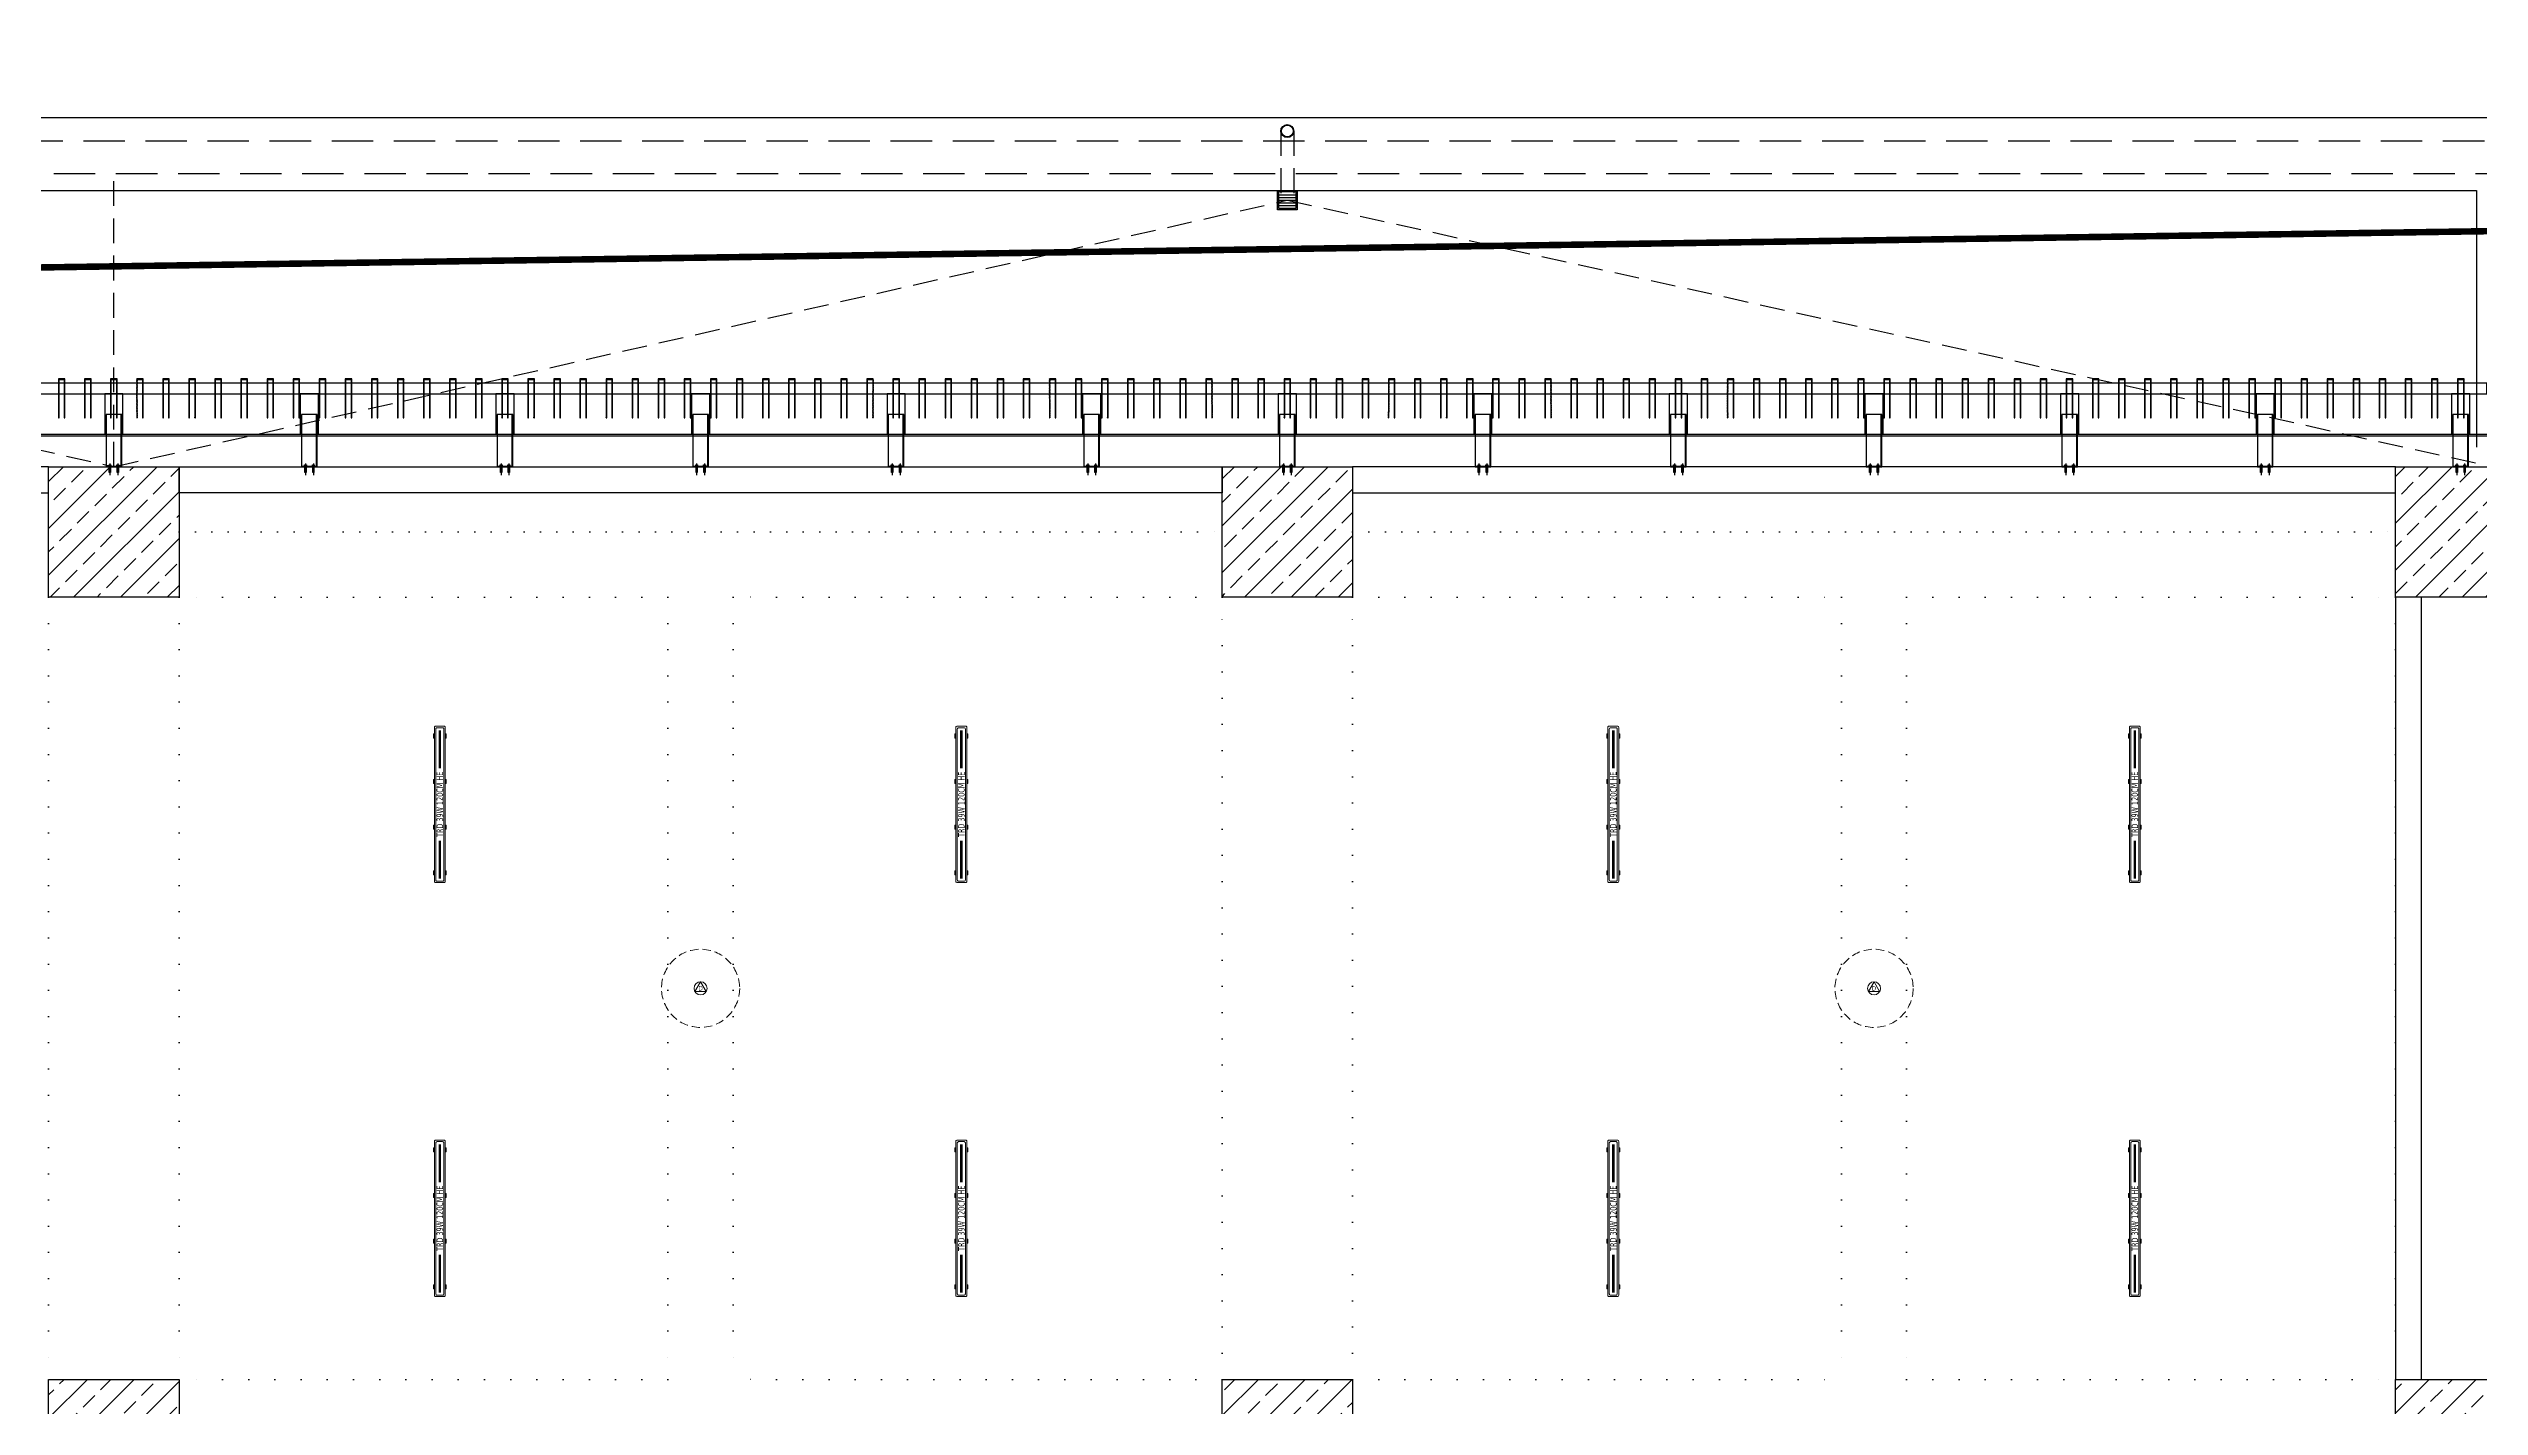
# Model space of a CAD drawing. Header units: centimetres. Extents: x 405564 to 502064, y 46284 to 60634.
# Drawn here: x 453050 to 454914, y 56112 to 57153 of the extents above; entities that cross this region are included whole.
import ezdxf
from ezdxf import colors
from ezdxf.entities.mleader import LeaderData, LeaderLine
from ezdxf.enums import TextEntityAlignment as Align
from ezdxf.math import Vec2, Vec3
from ezdxf.xclip import XClip

# ---------------------------------------------------------------- set-up
doc = ezdxf.new("R2010")
doc.units = ezdxf.units.CM
doc.header["$XCLIPFRAME"] = 0
for name, pattern in [('( Hidden )', [0.375, 0.25, -0.125]), ('ACAD_ISO07W100', [3, 0, -3]), ('BORDER', [1.75, 0.5, -0.25, 0.5, -0.25, 0, -0.25]), ('DASHDOT', [25.4, 12.7, -6.35, 0, -6.35]), ('DOT', [0.25, 0, -0.25]), ('HIDDEN', [9.525, 6.35, -3.175])]:
    doc.linetypes.add(name, pattern=pattern)
doc.layers.get('0').update_dxf_attribs({"color": 8, "lineweight": 9})
for name, color, linetype, lineweight in [('---___EB_draft00_parselsiniri', 8, 'BORDER', 9), ('0-KRCN-AYDINLATMA-130426', 8, 'Continuous', 9), ('0-KRCN-MİMARİ-220526', 8, 'Continuous', 9), ('OL_Ic', 8, 'Continuous', 9)]:
    doc.layers.add(name, color=color, linetype=linetype, lineweight=lineweight)
for name, color, linetype in [('AS_DOS_TERAS_UST', 8, 'ACAD_ISO07W100'), ('AS_DUV', 8, 'Continuous'), ('AS_DUV_CIMENTO ESASLI PANEL CEPHE KAPLAMASI', 8, 'Continuous'), ('AS_DUV_GAZBETON', 8, 'Continuous'), ('AS_GOR', 8, 'Continuous'), ('AS_PRFL_CELIK', 8, 'Continuous'), ('AS_PYZ_BINA', 8, 'Continuous'), ('AS_TA_BETONARME', 5, 'Continuous'), ('AS_TA_HIDDEN', 8, 'HIDDEN'), ('AS_TA_TARAMA', 8, 'Continuous'), ('AS_TES_SUZGEC', 171, 'Continuous')]:
    doc.layers.add(name, color=color, linetype=linetype)
doc.styles.add('2', font='arial.ttf', dxfattribs={"width": 0.9, "height": 200})
doc.styles.add('Normal_ITL', font='swissi.ttf')
doc.styles.add('TAHOMA', font='tahoma.ttf')
pattern_1 = [(225, (17560.68, -7819.299), (17.96051, -17.96051), []), (225, (17542.72, -7819.299), (17.96051, -17.96051), [12.7, -6.35])]

# ---------------------------------------------------------------- blocks, each defined once
blk = doc.blocks.new('KD')
at = {"layer": '0-KRCN-AYDINLATMA-130426'}
for p, q in [((0, 5), (-4.3, -2.5)), ((4.3, -2.5), (0, 5)), ((4.3, -2.5), (-4.3, -2.5))]:
    blk.add_line(p, q, dxfattribs=at)
at = {"layer": '0-KRCN-AYDINLATMA-130426', "linetype": 'HIDDEN'}
blk.add_circle((0, 0), 30, dxfattribs=at)
at = {"layer": '0-KRCN-AYDINLATMA-130426'}
blk.add_circle((0, 0), 5, dxfattribs=at)
at = {"layer": '0-KRCN-AYDINLATMA-130426', "style": '2'}
blk.add_text('D', height=3.36, dxfattribs=at).set_placement((0, 0), align=Align.MIDDLE_CENTER)
blk = doc.blocks.new('TRD 39W 120CM ELP')
at = {"layer": '0-KRCN-AYDINLATMA-130426'}
h = blk.add_hatch(color=256, dxfattribs=at)
h.dxf.hatch_style = 1
h.paths.add_polyline_path([(-54.3, 4.2), (-51.2, 4.2), (-51.2, 4.9), (-54.3, 4.9)])
h = blk.add_hatch(color=256, dxfattribs=at)
h.dxf.hatch_style = 1
h.paths.add_polyline_path([(-19.3, 4.2), (-16.2, 4.2), (-16.2, 4.9), (-19.3, 4.9)])
h = blk.add_hatch(color=256, dxfattribs=at)
h.dxf.hatch_style = 1
h.paths.add_polyline_path([(15.7, 4.2), (18.8, 4.2), (18.8, 4.9), (15.7, 4.9)])
h = blk.add_hatch(color=256, dxfattribs=at)
h.dxf.hatch_style = 1
h.paths.add_polyline_path([(50.7, 4.2), (53.8, 4.2), (53.8, 4.9), (50.7, 4.9)])
h = blk.add_hatch(color=256, dxfattribs=at)
h.dxf.hatch_style = 1
h.paths.add_polyline_path([(-54.3, -4.2), (-51.2, -4.2), (-51.2, -4.9), (-54.3, -4.9)])
h = blk.add_hatch(color=256, dxfattribs=at)
h.dxf.hatch_style = 1
h.paths.add_polyline_path([(-19.3, -4.2), (-16.2, -4.2), (-16.2, -4.9), (-19.3, -4.9)])
h = blk.add_hatch(color=256, dxfattribs=at)
h.dxf.hatch_style = 1
h.paths.add_polyline_path([(15.7, -4.2), (18.8, -4.2), (18.8, -4.9), (15.7, -4.9)])
h = blk.add_hatch(color=256, dxfattribs=at)
h.dxf.hatch_style = 1
h.paths.add_polyline_path([(50.7, -4.2), (53.8, -4.2), (53.8, -4.9), (50.7, -4.9)])
for points in [[(-59.2, 4.2), (58.8, 4.2, -0.414214), (59.8, 3.2), (59.8, -3.2, -0.414214), (58.8, -4.2), (-59.2, -4.2, -0.414214), (-60.2, -3.2), (-60.2, 3.2, -0.414214)], [(-58.1, 3.1), (57.6, 3.1, -0.414214), (58.6, 2.1), (58.6, -2.1, -0.414214), (57.6, -3.1), (-58.1, -3.1, -0.414214), (-59.1, -2.1), (-59.1, 2.1, -0.414214)]]:
    blk.add_lwpolyline(points, format="xyb", close=True, dxfattribs=at)
at = {"layer": '0-KRCN-AYDINLATMA-130426', "const_width": 2, "elevation": 1}
for points in [[(-57.1, 0), (-28, 0)], [(27.5, 0), (56.6, 0)]]:
    blk.add_lwpolyline(points, dxfattribs=at)
at = {"layer": '0-KRCN-AYDINLATMA-130426'}
for points in [[(-54.3, 4.2), (-51.2, 4.2), (-51.2, 4.9), (-54.3, 4.9)], [(-19.3, 4.2), (-16.2, 4.2), (-16.2, 4.9), (-19.3, 4.9)], [(15.7, 4.2), (18.8, 4.2), (18.8, 4.9), (15.7, 4.9)], [(50.7, 4.2), (53.8, 4.2), (53.8, 4.9), (50.7, 4.9)], [(-54.3, -4.2), (-51.2, -4.2), (-51.2, -4.9), (-54.3, -4.9)], [(-19.3, -4.2), (-16.2, -4.2), (-16.2, -4.9), (-19.3, -4.9)], [(15.7, -4.2), (18.8, -4.2), (18.8, -4.9), (15.7, -4.9)], [(50.7, -4.2), (53.8, -4.2), (53.8, -4.9), (50.7, -4.9)]]:
    blk.add_lwpolyline(points, close=True, dxfattribs=at)
at = {"layer": '0-KRCN-AYDINLATMA-130426', "ltscale": 60, "style": 'TAHOMA', "width": 0.8}
blk.add_text('TRD 39W 120CM HE', height=5, dxfattribs=at).set_placement((-0.2, 0), align=Align.MIDDLE_CENTER)
blk = doc.blocks.new('G$C27E741DA')
at = {"layer": '0-KRCN-AYDINLATMA-130426', "rotation": 90}
for p in [(15285.7, 9439.8), (15685.7, 9439.8), (16185.7, 9439.8), (16585.7, 9439.8), (15285.7, 9122.3), (15685.7, 9122.3), (16185.7, 9122.3), (16585.7, 9122.3)]:
    blk.add_blockref('TRD 39W 120CM ELP', p, dxfattribs=at)
at = {"layer": '0-KRCN-AYDINLATMA-130426'}
for p in [(15485.7, 9298.5), (16385.7, 9298.5)]:
    blk.add_blockref('KD', p, dxfattribs=at)
blk = doc.blocks.new('OPK-site-surrounding-R01')
at = {"layer": '---___EB_draft00_parselsiniri', "linetype": 'DASHDOT', "ltscale": 5, "const_width": 5, "flags": 128}
blk.add_lwpolyline([(-303.7, 52.5), (22545.3, 391.1), (23723.4, -711), (24047.6, -4450), (-299.9, -4450)], close=True, dxfattribs=at)
blk = doc.blocks.new('catı yagmur inis tip')
at = {"linetype": 'ByBlock'}
for radius in [5, 4.5]:
    blk.add_circle((0, 0), radius, dxfattribs=at)
blk = doc.blocks.new('catı suzgec tip')
for p, q in [((-6.5, 6.5), (6.5, 6.5)), ((-6.5, -6.5), (-6.5, 6.5)), ((-6.5, 4), (6.5, 4)), ((-6.5, 2), (6.5, 2)), ((-6.5, 0), (6.5, 0)), ((6.5, 6.5), (6.5, -6.5)), ((-6.5, -2), (6.5, -2)), ((-6.5, -4), (6.5, -4)), ((6.5, -6.5), (-6.5, -6.5))]:
    blk.add_line(p, q)
blk.add_lwpolyline([(-7.5, 7.5), (7.5, 7.5), (7.5, -7.5), (-7.5, -7.5)], close=True)
blk = doc.blocks.new('celik dikey profil 8x14')
at = {"layer": 'AS_PRFL_CELIK', "transparency": 33554687}
h = blk.add_hatch(dxfattribs=at)
h.set_pattern_fill('STEEL', color=256, scale=0.1, angle=-90)
h.set_pattern_definition([(315, (-91390.32118, 487457.80356), (0.22450640303, 0.22450640303), []), (315, (-91390.16243, 487457.80356), (0.22450640303, 0.22450640303), [])])
h.paths.add_polyline_path([(2, -26.5), (2.5, -26.5), (2.5, 3.5), (-2.5, 3.5), (-2.5, -26.5), (-2, -26.5), (-2, 3), (2, 3)])
at = {"layer": 'AS_PRFL_CELIK'}
blk.add_lwpolyline([(2, -26.5), (2.5, -26.5), (2.5, 3.5), (-2.5, 3.5), (-2.5, -26.5), (-2, -26.5), (-2, 3), (2, 3)], close=True, dxfattribs=at)
blk = doc.blocks.new('celik yatay tasiyici')
at = {"layer": 'AS_PRFL_CELIK'}
blk.add_line((-6, 0.5), (6, 0.5), dxfattribs=at)
for points in [[(7, 56), (-7, 56), (-7, 25), (7, 25)], [(-6, 0), (6, 0), (6, 40), (-6, 40)], [(-2, 0.5), (-4, 0.5), (-4, 0.7), (-2, 0.7)], [(-2.3, 0.7), (-3.7, 0.7), (-3.7, 1.5), (-2.3, 1.5)], [(-2.5, 0.5), (-2.5, -4.5), (-3.5, -4.5), (-3.5, 0.5)], [(4, 0.5), (2, 0.5), (2, 0.7), (4, 0.7)], [(3.7, 0.7), (2.3, 0.7), (2.3, 1.5), (3.7, 1.5)], [(3.5, 0.5), (3.5, -4.5), (2.5, -4.5), (2.5, 0.5)]]:
    blk.add_lwpolyline(points, close=True, dxfattribs=at)
blk.add_lwpolyline([(5.5, 0.5), (5.5, 40)], dxfattribs=at)
at = {"layer": 'AS_PRFL_CELIK', "linetype": '( Hidden )'}
for points in [[(-3, 2.5), (-3, -6.5)], [(3, 2.5), (3, -6.5)]]:
    blk.add_lwpolyline(points, dxfattribs=at)
blk = doc.blocks.new('celik cephe sistem plan')
at = {"layer": 'AS_PRFL_CELIK'}
blk.add_lwpolyline([(-20, 64), (-20, 56), (3620, 56), (3620, 64)], close=True, dxfattribs=at)
for name, p in [('celik dikey profil 8x14', (1760, 64)), ('celik dikey profil 8x14', (1780, 64)), ('celik yatay tasiyici', (1800, 0)), ('celik dikey profil 8x14', (1800, 64)), ('celik dikey profil 8x14', (1820, 64)), ('celik dikey profil 8x14', (1840, 64)), ('celik dikey profil 8x14', (1860, 64)), ('celik dikey profil 8x14', (1880, 64)), ('celik dikey profil 8x14', (1900, 64)), ('celik dikey profil 8x14', (1920, 64)), ('celik dikey profil 8x14', (1940, 64)), ('celik yatay tasiyici', (1950, 0)), ('celik dikey profil 8x14', (1960, 64)), ('celik dikey profil 8x14', (1980, 64)), ('celik dikey profil 8x14', (2000, 64)), ('celik dikey profil 8x14', (2020, 64)), ('celik dikey profil 8x14', (2040, 64)), ('celik dikey profil 8x14', (2060, 64)), ('celik dikey profil 8x14', (2080, 64)), ('celik yatay tasiyici', (2100, 0)), ('celik dikey profil 8x14', (2100, 64)), ('celik dikey profil 8x14', (2120, 64)), ('celik dikey profil 8x14', (2140, 64)), ('celik dikey profil 8x14', (2160, 64)), ('celik dikey profil 8x14', (2180, 64)), ('celik dikey profil 8x14', (2200, 64)), ('celik dikey profil 8x14', (2220, 64)), ('celik dikey profil 8x14', (2240, 64)), ('celik yatay tasiyici', (2250, 0)), ('celik dikey profil 8x14', (2260, 64)), ('celik dikey profil 8x14', (2280, 64)), ('celik dikey profil 8x14', (2300, 64)), ('celik dikey profil 8x14', (2320, 64)), ('celik dikey profil 8x14', (2340, 64)), ('celik dikey profil 8x14', (2360, 64)), ('celik dikey profil 8x14', (2380, 64)), ('celik yatay tasiyici', (2400, 0)), ('celik dikey profil 8x14', (2400, 64)), ('celik dikey profil 8x14', (2420, 64)), ('celik dikey profil 8x14', (2440, 64)), ('celik dikey profil 8x14', (2460, 64)), ('celik dikey profil 8x14', (2480, 64)), ('celik dikey profil 8x14', (2500, 64)), ('celik dikey profil 8x14', (2520, 64)), ('celik dikey profil 8x14', (2540, 64)), ('celik yatay tasiyici', (2550, 0)), ('celik dikey profil 8x14', (2560, 64)), ('celik dikey profil 8x14', (2580, 64)), ('celik dikey profil 8x14', (2600, 64)), ('celik dikey profil 8x14', (2620, 64)), ('celik dikey profil 8x14', (2640, 64)), ('celik dikey profil 8x14', (2660, 64)), ('celik dikey profil 8x14', (2680, 64)), ('celik yatay tasiyici', (2700, 0)), ('celik dikey profil 8x14', (2700, 64)), ('celik dikey profil 8x14', (2720, 64)), ('celik dikey profil 8x14', (2740, 64)), ('celik dikey profil 8x14', (2760, 64)), ('celik dikey profil 8x14', (2780, 64)), ('celik dikey profil 8x14', (2800, 64)), ('celik dikey profil 8x14', (2820, 64)), ('celik dikey profil 8x14', (2840, 64)), ('celik yatay tasiyici', (2850, 0)), ('celik dikey profil 8x14', (2860, 64)), ('celik dikey profil 8x14', (2880, 64)), ('celik dikey profil 8x14', (2900, 64)), ('celik dikey profil 8x14', (2920, 64)), ('celik dikey profil 8x14', (2940, 64)), ('celik dikey profil 8x14', (2960, 64)), ('celik dikey profil 8x14', (2980, 64)), ('celik yatay tasiyici', (3000, 0)), ('celik dikey profil 8x14', (3000, 64)), ('celik dikey profil 8x14', (3020, 64)), ('celik dikey profil 8x14', (3040, 64)), ('celik dikey profil 8x14', (3060, 64)), ('celik dikey profil 8x14', (3080, 64)), ('celik dikey profil 8x14', (3100, 64)), ('celik dikey profil 8x14', (3120, 64)), ('celik dikey profil 8x14', (3140, 64)), ('celik yatay tasiyici', (3150, 0)), ('celik dikey profil 8x14', (3160, 64)), ('celik dikey profil 8x14', (3180, 64)), ('celik dikey profil 8x14', (3200, 64)), ('celik dikey profil 8x14', (3220, 64)), ('celik dikey profil 8x14', (3240, 64)), ('celik dikey profil 8x14', (3260, 64)), ('celik dikey profil 8x14', (3280, 64)), ('celik yatay tasiyici', (3300, 0)), ('celik dikey profil 8x14', (3300, 64)), ('celik dikey profil 8x14', (3320, 64)), ('celik dikey profil 8x14', (3340, 64)), ('celik dikey profil 8x14', (3360, 64)), ('celik dikey profil 8x14', (3380, 64)), ('celik dikey profil 8x14', (3400, 64)), ('celik dikey profil 8x14', (3420, 64)), ('celik dikey profil 8x14', (3440, 64)), ('celik yatay tasiyici', (3450, 0)), ('celik dikey profil 8x14', (3460, 64)), ('celik dikey profil 8x14', (3480, 64)), ('celik dikey profil 8x14', (3500, 64)), ('celik dikey profil 8x14', (3520, 64)), ('celik dikey profil 8x14', (3540, 64)), ('celik dikey profil 8x14', (3560, 64)), ('celik dikey profil 8x14', (3580, 64)), ('celik yatay tasiyici', (3600, 0)), ('celik dikey profil 8x14', (3600, 64))]:
    blk.add_blockref(name, p, dxfattribs=at)
blk = doc.blocks.new('A$Ca63a641c')
at = {"layer": 'AS_PYZ_BINA'}
ml = blk.add_multileader_mtext('Standard', dxfattribs=at)
ml.set_content('EST boyalı panel çit ve panel çit kapı (AS 51.101)', color=256, style='Normal_ITL')
ml.set_leader_properties()
ml.build(insert=Vec2(0, 0))
ml.multileader.update_dxf_attribs({"dogleg_length": 0.379, "arrow_head_size": 17, "scale": 75})
ctx = ml.context
ctx.base_point, ctx.scale, ctx.char_height, ctx.arrow_head_size, ctx.landing_gap_size, ctx.plane_origin = Vec3(140.5, 464.3), 75, 20, 17, 14.2, Vec3(92.5, 620.1)
notes = []
notes.append((ctx, [(0, (1, 1, 0), (112.1, 464.3), (1, 0), 28.4, [(0, [(68.5, 410)], 0, [])])]))
ctx.mtext.insert, ctx.mtext.width, ctx.mtext.flow_direction = Vec3(154.7, 477.5), 604.563, 5
for ctx, leaders in notes:
    for number, flags, end, landing, length, lines in leaders:
        leader = LeaderData()
        leader.index, (leader.has_last_leader_line, leader.has_dogleg_vector, leader.attachment_direction) = number, flags
        leader.last_leader_point, leader.dogleg_vector, leader.dogleg_length = Vec3(end), Vec3(landing), length
        for number, points, colour, breaks in lines:
            line = LeaderLine()
            line.index, line.vertices, line.color, line.breaks = number, Vec3.list(points), colors.encode_raw_color(colour), breaks
            leader.lines.append(line)
        ctx.leaders.append(leader)
blk = doc.blocks.new('A$C85dec720')
at = {"layer": 'OL_Ic'}
blk.add_blockref('A$Ca63a641c', (5315.08, 5344.25, 28.4), dxfattribs=at)
blk = doc.blocks.new('A$C6A10300A')
at = {"layer": 'AS_TA_TARAMA'}
h = blk.add_hatch(dxfattribs=at)
h.set_pattern_fill('ANSI33', color=256, scale=4, angle=180)
h.set_pattern_definition(pattern_1)
h.paths.add_polyline_path([(14985.68, -3801.45), (15085.68, -3801.45), (15085.68, -3901.45), (14985.68, -3901.45)])
h = blk.add_hatch(dxfattribs=at)
h.set_pattern_fill('ANSI33', color=256, scale=4, angle=180)
h.set_pattern_definition(pattern_1)
h.paths.add_polyline_path([(15885.68, -3801.45), (15985.68, -3801.45), (15985.68, -3901.45), (15885.68, -3901.45)])
h = blk.add_hatch(dxfattribs=at)
h.set_pattern_fill('ANSI33', color=256, scale=4, angle=180)
h.set_pattern_definition(pattern_1)
h.paths.add_polyline_path([(16785.68, -3801.45), (16885.68, -3801.45), (16885.68, -3901.45), (16785.68, -3901.45)])
h = blk.add_hatch(dxfattribs=at)
h.set_pattern_fill('ANSI33', color=256, scale=4, angle=180)
h.set_pattern_definition(pattern_1)
h.paths.add_polyline_path([(14985.68, -4501.45), (15085.68, -4501.45), (15085.68, -4601.45), (14985.68, -4601.45)])
h = blk.add_hatch(dxfattribs=at)
h.set_pattern_fill('ANSI33', color=256, scale=4, angle=180)
h.set_pattern_definition(pattern_1)
h.paths.add_polyline_path([(15885.68, -4501.45), (15985.68, -4501.45), (15985.68, -4601.45), (15885.68, -4601.45)])
h = blk.add_hatch(dxfattribs=at)
h.set_pattern_fill('ANSI33', color=256, scale=4, angle=180)
h.set_pattern_definition(pattern_1)
h.paths.add_polyline_path([(16785.68, -4501.45), (16885.68, -4501.45), (16885.68, -4601.45), (16785.68, -4601.45)])
at = {"layer": 'AS_DOS_TERAS_UST', "linetype": 'DOT', "ltscale": 80}
for p, q in [((14985.68, -3901.45), (14985.68, -4501.45)), ((15085.68, -3901.45), (15085.68, -4501.45)), ((15460.68, -3901.45), (15085.68, -3901.45)), ((15460.68, -3901.45), (15460.68, -4501.45)), ((15510.68, -3901.45), (15510.68, -4501.45)), ((15885.68, -3901.45), (15510.68, -3901.45)), ((15885.68, -4501.45), (15885.68, -3901.45)), ((15985.68, -4501.45), (15985.68, -3901.45)), ((15985.68, -3901.45), (16360.68, -3901.45)), ((16360.68, -3901.45), (16360.68, -4501.45)), ((16410.68, -3901.45), (16410.68, -4501.45)), ((16410.68, -3901.45), (16785.68, -3901.45)), ((16785.68, -3901.45), (16785.68, -4501.45)), ((15460.68, -4501.45), (15085.68, -4501.45)), ((15885.68, -4501.45), (15510.68, -4501.45)), ((15985.68, -4501.45), (16360.68, -4501.45)), ((16410.68, -4501.45), (16785.68, -4501.45))]:
    blk.add_line(p, q, dxfattribs=at)
at = {"layer": 'AS_DOS_TERAS_UST', "linetype": 'DOT', "ltscale": 50}
for points in [[(14185.68, -3851.45), (14985.68, -3851.45)], [(15085.68, -3851.45), (15885.68, -3851.45)], [(15985.68, -3851.45), (16785.68, -3851.45)]]:
    blk.add_lwpolyline(points, dxfattribs=at)
at = {"layer": 'AS_DUV_CIMENTO ESASLI PANEL CEPHE KAPLAMASI'}
for points in [[(14830.68, -3808.95), (14830.68, -3776.45), (18460.68, -3776.45), (18460.68, -3676.45), (19000.68, -3676.45), (19000.68, -4089.45)], [(14831.93, -3808.95), (14831.93, -3777.7), (18461.93, -3777.7), (18461.93, -3677.7), (18999.43, -3677.7), (18999.43, -4089.45)]]:
    blk.add_lwpolyline(points, dxfattribs=at)
at = {"layer": 'AS_DUV_GAZBETON'}
for points in [[(14985.68, -3801.45), (14835.68, -3801.45), (14835.68, -3821.45), (14985.68, -3821.45)], [(15085.68, -3801.45), (15885.68, -3801.45), (15885.68, -3821.45), (15085.68, -3821.45)], [(16785.68, -3801.45), (15985.68, -3801.45), (15985.68, -3821.45), (16785.68, -3821.45)], [(16805.68, -4501.45), (16805.68, -3901.45), (16785.68, -3901.45), (16785.68, -4501.45)]]:
    blk.add_lwpolyline(points, close=True, dxfattribs=at)
at = {"layer": 'AS_GOR'}
for points in [[(13422.68, -3786.45), (13422.68, -3533.45), (16903.68, -3533.45), (16903.68, -3786.45)], [(13478.68, -3773.95), (13478.68, -3589.45), (16847.68, -3589.45), (16847.68, -3786.45)]]:
    blk.add_lwpolyline(points, dxfattribs=at)
at = {"layer": 'AS_TA_BETONARME'}
for points in [[(14985.68, -3801.45), (15085.68, -3801.45), (15085.68, -3901.45), (14985.68, -3901.45)], [(15885.68, -3801.45), (15985.68, -3801.45), (15985.68, -3901.45), (15885.68, -3901.45)], [(16785.68, -3801.45), (16885.68, -3801.45), (16885.68, -3901.45), (16785.68, -3901.45)], [(14985.68, -4501.45), (15085.68, -4501.45), (15085.68, -4601.45), (14985.68, -4601.45)], [(15885.68, -4501.45), (15985.68, -4501.45), (15985.68, -4601.45), (15885.68, -4601.45)], [(16785.68, -4501.45), (16885.68, -4501.45), (16885.68, -4601.45), (16785.68, -4601.45)]]:
    blk.add_lwpolyline(points, close=True, dxfattribs=at)
at = {"layer": 'AS_TA_HIDDEN', "linetype": 'HIDDEN', "ltscale": 5}
for points in [[(13440.68, -3801.45), (13440.68, -3551.45), (16885.68, -3551.45), (16885.68, -3801.45)], [(13465.68, -3801.45), (13465.68, -3576.45), (16860.68, -3576.45), (16860.68, -3801.45)]]:
    blk.add_lwpolyline(points, dxfattribs=at)
at = {"layer": 'AS_TES_SUZGEC', "linetype": 'HIDDEN', "ltscale": 3}
for points in [[(15930.68, -3543.95), (15930.68, -3596.95)], [(15940.68, -3543.95), (15940.68, -3596.95)], [(15035.68, -3801.45), (15035.68, -3576.45)], [(13465.68, -3801.45), (14135.68, -3596.95), (15035.68, -3801.45)], [(15035.68, -3801.45), (15935.68, -3596.95), (16860.68, -3801.45)]]:
    blk.add_lwpolyline(points, dxfattribs=at)
at = {"layer": 'AS_DUV'}
ref = blk.add_blockref('A$C85dec720', (28900.96, -17748.98), dxfattribs=dict(at, rotation=105.0255580063709))
XClip(ref).set_block_clipping_path([(6220.3367769278, 6783.7313721173), (4126.4071464743, -1017.0000000052), (7354.8298234051, -1883.5969356479), (9448.7594538586, 5917.1344364745)])
at = {"layer": 'AS_PRFL_CELIK'}
blk.add_blockref('celik cephe sistem plan', (13235.68, -3801.45), dxfattribs=at)
at = {"layer": 'AS_TES_SUZGEC'}
for name, p in [('catı yagmur inis tip', (15935.68, -3543.95)), ('catı suzgec tip', (15935.68, -3596.95))]:
    blk.add_blockref(name, p, dxfattribs=at)
ref = blk.add_blockref('OPK-site-surrounding-R01', (5135.68, -3851.45))
XClip(ref).set_block_clipping_path([(-5135.679684336, -9648.5463532069), (26364.320315664, 3851.4536467931)])

msp = doc.modelspace()

# ---------------------------------------------------------------- block references
at = {"layer": '0-KRCN-AYDINLATMA-130426'}
msp.add_blockref('G$C27E741DA', (438064.1, 47134), dxfattribs=at)

# ---------------------------------------------------------------- next in the draw order: block references
at = {"layer": '0-KRCN-MİMARİ-220526'}
msp.add_blockref('A$C6A10300A', (438064.1, 60634), dxfattribs=at)

doc.saveas('drawing.dxf')
